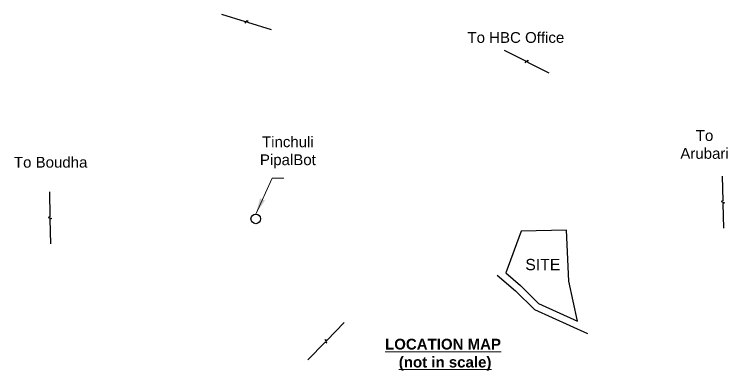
# Model space of a CAD drawing. Header units: feet. Extents: x 109753 to 150441, y 47761 to 75080.
# Drawn here: x 111009 to 111540, y 74815 to 75080 of the extents above; entities that cross this region are included whole.
import ezdxf

# ---------------------------------------------------------------- set-up
doc = ezdxf.new("R2010")
doc.units = ezdxf.units.FT
doc.header["$LTSCALE"] = 50
doc.header["$MEASUREMENT"] = 0
doc.layers.add('TEXT', color=181, linetype='Continuous', lineweight=13)
doc.styles.add('GL_Imperial', font='GOTHIC.TTF', dxfattribs={"height": 8})
doc.styles.get("Standard").update_dxf_attribs({"font": 'txt.shx', "height": 6})
doc.dimstyles.new('PAWAn', dxfattribs={"dimtxt": 10, "dimasz": 6, "dimexe": 4, "dimexo": 6, "dimgap": 2, "dimtad": 1, "dimdec": 0, "dimzin": 0, "dimdsep": 46, "dimlunit": 4, "dimtxsty": 'Standard', "dimcen": 0, "dimse1": 1, "dimse2": 1, "dimclrd": 256, "dimclre": 256, "dimadec": 0, "dimazin": 0, "dimtfac": 1, "dimtdec": 0, "dimtix": 1, "dimtmove": 1, "dimatfit": 3, "dimfxl": 1, "dimtolj": 1, "dimtzin": 0, "dimlwd": 5, "dimlwe": -1, "dimarcsym": 0})

msp = doc.modelspace()

# ---------------------------------------------------------------- linework, layer by layer
at = {"linetype": 'Continuous'}
for points in [[(111162.83, 75079.78), (111180.49, 75074.44), (111180.57, 75073.13), (111182.14, 75075.24), (111182.22, 75073.92), (111199.88, 75068.58)], [(111373.24, 75053), (111389.05, 75045.06), (111388.9, 75043.75), (111390.82, 75045.55), (111390.66, 75044.25), (111406.47, 75036.31)], [(111535.46, 74959.43), (111535.89, 74940.98), (111534.66, 74940.5), (111537.15, 74939.66), (111535.93, 74939.18), (111536.36, 74920.74)], [(111034.77, 74947.73), (111035.2, 74929.28), (111033.98, 74928.8), (111036.47, 74927.96), (111035.24, 74927.48), (111035.67, 74909.04)], [(111227.06, 74822.81), (111239.93, 74836.03), (111241.13, 74835.49), (111239.98, 74837.86), (111241.18, 74837.32), (111254.05, 74850.54)]]:
    msp.add_lwpolyline(points, dxfattribs=at)
msp.add_lwpolyline([(111427.69, 74851.68), (111421.3, 74881.22), (111419.71, 74919.36), (111385.74, 74918.57), (111374.46, 74887.47), (111385.36, 74878.06), (111398.78, 74864.75)], close=True)
msp.add_lwpolyline([(111368.12, 74885.82), (111381.69, 74874.1), (111395.67, 74860.23), (111435.23, 74842.34)])
msp.add_circle((111188.39, 74927.68), 3.59, dxfattribs=at)

# ---------------------------------------------------------------- texts
at = {"insert": (111401.99, 74893.64), "char_height": 8.4, "width": 32.6186, "attachment_point": 5}
msp.add_mtext('{\\Farial|c0;SITE}', dxfattribs=at)
at = {"layer": 'TEXT', "ltscale": 15, "char_height": 8, "attachment_point": 8, "style": 'GL_Imperial'}
for s, insert, width in [('{\\Farial|c0;To HBC Office}', (111381.92, 75058.42), 68.0824), ('{\\Farial|c0;To Arubari}', (111522.31, 74972.2), 46.5258), ('{\\Farial|c0;Tinchuli PipalBot}', (111212.26, 74965.21), 74.223), ('{\\Farial|c0;To Boudha}', (111035.75, 74965.65), 72.4366)]:
    msp.add_mtext(s, dxfattribs=dict(at, insert=insert, width=width))
at = {"layer": 'TEXT', "insert": (111327.71, 74838.5), "char_height": 8, "width": 261.4191, "attachment_point": 2, "style": 'GL_Imperial'}
msp.add_mtext('{\\fArial|b1|i0|c0|p34;\\LLOCATION MAP\\P (not in scale)}', dxfattribs=at)

# ---------------------------------------------------------------- leaders
at = {"linetype": 'Continuous'}
msp.add_leader([(111188.39, 74931.28), (111200.58, 74957.98), (111209.27, 74957.98)], dimstyle='PAWAn', override={"dimasz": 12, "dimgap": 2, "dimtad": 0}, dxfattribs=at)

doc.saveas('drawing.dxf')
